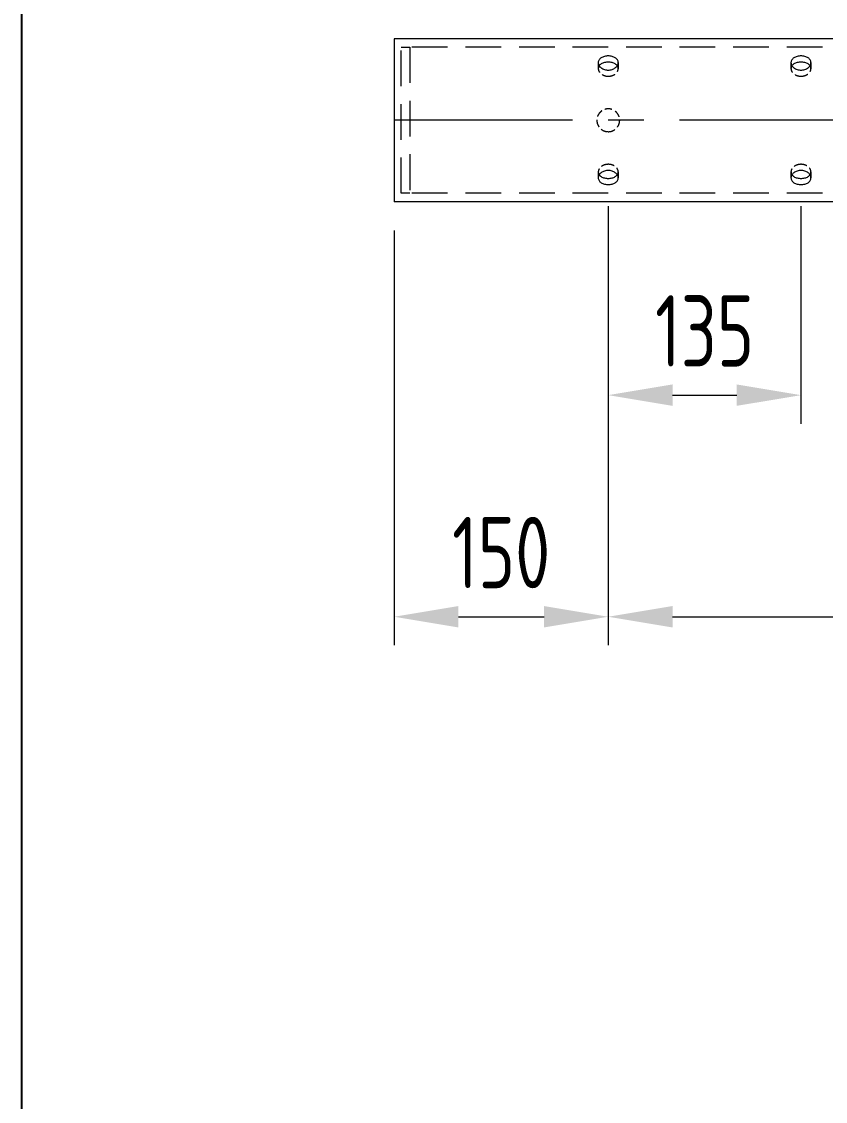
# Model space of a CAD drawing. Header units: millimetres. Extents: x -46397 to 283259, y -8690 to 23983.
# Drawn here: x 164522 to 165085, y -834 to -77 of the extents above; entities that cross this region are included whole.
import ezdxf

# ---------------------------------------------------------------- set-up
doc = ezdxf.new("R2010")
doc.units = ezdxf.units.MM
doc.linetypes.add('CENTER', pattern=[2, 1.25, -0.25, 0.25, -0.25])
doc.linetypes.add('HIDDENX2', pattern=[0.75, 0.5, -0.25])
doc.layers.get('Defpoints').update_dxf_attribs({"lineweight": 0})
for name, color, linetype, lineweight in [('Dtext', 255, 'Continuous', 20), ('DUONGTAM', 1, 'CENTER', 0), ('PHANTOM 2', 8, 'Continuous', 0)]:
    doc.layers.add(name, color=color, linetype=linetype, lineweight=lineweight)
doc.layers.add('flashshoot', color=7, linetype='Continuous')
doc.styles.add('Chu va so', font='arial.ttf')
doc.styles.add('GHI CHÚ 1', font='isocp_IV25.ttf', dxfattribs={"width": 0.8})
doc.styles.add('TCVN', font='arial.ttf')
doc.dimstyles.new('1-30SCALE', dxfattribs={"dimtxt": 75, "dimasz": 75, "dimexe": 37.5, "dimexo": 30, "dimgap": 30, "dimtad": 1, "dimtoh": 1, "dimdec": 0, "dimdsep": 46, "dimtxsty": 'GHI CHÚ 1', "dimcen": 0.09, "dimclrd": 256, "dimclre": 256, "dimclrt": 2, "dimadec": 0, "dimazin": 0, "dimtfac": 1, "dimtdec": 0, "dimtofl": 0, "dimtmove": 0, "dimatfit": 3, "dimfxl": 1, "dimlwd": 0, "dimlwe": 0, "dimarcsym": 0})

# ---------------------------------------------------------------- blocks, each defined once
blk = doc.blocks.new('A$C709efb1f')
at = {"color": 150, "linetype": 'Continuous', "lineweight": 0, "ltscale": 10}
for p, q in [((195.98, 1125), (195.98, -3000)), ((310.28, 1125), (310.28, -3000)), ((195.98, -3000), (310.28, -3000)), ((195.98, -3000), (253.13, -3000)), ((253.13, -3000), (310.28, -3000))]:
    blk.add_line(p, q, dxfattribs=at)
at = {"color": 1, "linetype": 'HIDDENX2', "lineweight": 0, "ltscale": 50}
for p, q in [((202, 1125), (202, -3000)), ((304.26, 1125), (304.26, -3000))]:
    blk.add_line(p, q, dxfattribs=at)
at = {"color": 1, "linetype": 'HIDDENX2', "lineweight": 0, "ltscale": 10}
for p, q in [((212.72, -2708), (216.98, -2708)), ((289.29, -2708), (293.54, -2708)), ((212.72, -2722), (216.98, -2722)), ((289.29, -2722), (293.54, -2722)), ((212.72, -2843), (216.98, -2843)), ((289.29, -2843), (293.54, -2843)), ((212.72, -2857), (216.98, -2857)), ((289.29, -2857), (293.54, -2857))]:
    blk.add_line(p, q, dxfattribs=at)
at = {"color": 1, "linetype": 'HIDDENX2', "lineweight": 0, "ltscale": 50}
blk.add_lwpolyline([(202, -2995), (202, -2988.98), (304.26, -2988.98), (304.26, -2995)], close=True, dxfattribs=at)
at = {"color": 150, "linetype": 'Continuous', "lineweight": 0, "ltscale": 10}
for points, knots in [([(217.97, -2715), (217.97, -2715.44), (217.94, -2715.89), (217.8, -2716.8), (217.69, -2717.25), (217.41, -2718.11), (217.24, -2718.52), (216.84, -2719.29), (216.61, -2719.64), (216.13, -2720.26), (215.87, -2720.55), (215.29, -2721.07), (214.98, -2721.29), (214.34, -2721.65), (214.01, -2721.78), (213.36, -2721.96), (213.03, -2722), (212.41, -2722), (212.09, -2721.96), (211.47, -2721.78), (211.16, -2721.65), (210.58, -2721.29), (210.3, -2721.07), (209.8, -2720.55), (209.57, -2720.26), (209.17, -2719.64), (208.99, -2719.29), (208.66, -2718.52), (208.52, -2718.11), (208.3, -2717.25), (208.21, -2716.8), (208.1, -2715.89), (208.07, -2715.44), (208.07, -2714.56), (208.1, -2714.11), (208.21, -2713.2), (208.3, -2712.75), (208.52, -2711.89), (208.66, -2711.48), (208.99, -2710.71), (209.17, -2710.36), (209.57, -2709.74), (209.8, -2709.45), (210.3, -2708.93), (210.58, -2708.71), (211.16, -2708.35), (211.47, -2708.22), (212.09, -2708.04), (212.41, -2708), (213.03, -2708), (213.36, -2708.04), (214.01, -2708.22), (214.34, -2708.35), (214.98, -2708.71), (215.29, -2708.93), (215.87, -2709.45), (216.13, -2709.74), (216.61, -2710.36), (216.84, -2710.71), (217.24, -2711.48), (217.41, -2711.89), (217.69, -2712.75), (217.8, -2713.2), (217.94, -2714.11), (217.97, -2714.56), (217.97, -2715)], [0, 0, 0, 0, 1.319832, 1.319832, 2.639664, 2.639664, 3.959497, 3.959497, 5.279329, 5.279329, 6.599151, 6.599151, 7.918973, 7.918973, 9.238795, 9.238795, 10.558617, 10.558617, 11.878439, 11.878439, 13.198261, 13.198261, 14.518084, 14.518084, 15.837906, 15.837906, 17.157738, 17.157738, 18.47757, 18.47757, 19.797402, 19.797402, 21.117235, 21.117235, 22.437067, 22.437067, 23.756899, 23.756899, 25.076731, 25.076731, 26.396564, 26.396564, 27.716386, 27.716386, 29.036208, 29.036208, 30.35603, 30.35603, 31.675852, 31.675852, 32.995674, 32.995674, 34.315496, 34.315496, 35.635318, 35.635318, 36.95514, 36.95514, 38.274973, 38.274973, 39.594805, 39.594805, 40.914637, 40.914637, 42.234469, 42.234469, 42.234469, 42.234469]), ([(214.91, -2708.68), (214.7, -2708.83), (214.5, -2709), (214.07, -2709.45), (213.84, -2709.74), (213.45, -2710.36), (213.26, -2710.71), (212.94, -2711.48), (212.81, -2711.89), (212.58, -2712.75), (212.5, -2713.2), (212.39, -2714.11), (212.37, -2714.56), (212.37, -2715.44), (212.39, -2715.89), (212.5, -2716.8), (212.58, -2717.25), (212.81, -2718.11), (212.94, -2718.52), (213.26, -2719.29), (213.45, -2719.64), (213.84, -2720.26), (214.07, -2720.55), (214.5, -2721), (214.7, -2721.17), (214.91, -2721.32)], [13.547032, 13.547032, 13.547032, 13.547032, 14.522015, 14.522015, 15.842193, 15.842193, 17.162386, 17.162386, 18.48258, 18.48258, 19.802773, 19.802773, 21.122966, 21.122966, 22.44316, 22.44316, 23.763353, 23.763353, 25.083546, 25.083546, 26.40374, 26.40374, 27.723917, 27.723917, 28.6989, 28.6989, 28.6989, 28.6989]), ([(288.29, -2715), (288.29, -2714.56), (288.32, -2714.11), (288.46, -2713.2), (288.57, -2712.75), (288.85, -2711.89), (289.03, -2711.48), (289.43, -2710.71), (289.65, -2710.36), (290.13, -2709.74), (290.4, -2709.45), (290.97, -2708.93), (291.28, -2708.71), (291.92, -2708.35), (292.25, -2708.22), (292.91, -2708.04), (293.23, -2708), (293.85, -2708), (294.17, -2708.04), (294.8, -2708.22), (295.1, -2708.35), (295.68, -2708.71), (295.96, -2708.93), (296.46, -2709.45), (296.69, -2709.74), (297.09, -2710.36), (297.28, -2710.71), (297.6, -2711.48), (297.74, -2711.89), (297.97, -2712.75), (298.05, -2713.2), (298.16, -2714.11), (298.19, -2714.56), (298.19, -2715.44), (298.16, -2715.89), (298.05, -2716.8), (297.97, -2717.25), (297.74, -2718.11), (297.6, -2718.52), (297.28, -2719.29), (297.09, -2719.64), (296.69, -2720.26), (296.46, -2720.55), (295.96, -2721.07), (295.68, -2721.29), (295.1, -2721.65), (294.8, -2721.78), (294.17, -2721.96), (293.85, -2722), (293.23, -2722), (292.91, -2721.96), (292.25, -2721.78), (291.92, -2721.65), (291.28, -2721.29), (290.97, -2721.07), (290.4, -2720.55), (290.13, -2720.26), (289.65, -2719.64), (289.43, -2719.29), (289.03, -2718.52), (288.85, -2718.11), (288.57, -2717.25), (288.46, -2716.8), (288.32, -2715.89), (288.29, -2715.44), (288.29, -2715)], [0, 0, 0, 0, 1.319832, 1.319832, 2.639664, 2.639664, 3.959497, 3.959497, 5.279329, 5.279329, 6.599151, 6.599151, 7.918973, 7.918973, 9.238795, 9.238795, 10.558617, 10.558617, 11.878439, 11.878439, 13.198261, 13.198261, 14.518084, 14.518084, 15.837906, 15.837906, 17.157738, 17.157738, 18.47757, 18.47757, 19.797402, 19.797402, 21.117235, 21.117235, 22.437067, 22.437067, 23.756899, 23.756899, 25.076731, 25.076731, 26.396564, 26.396564, 27.716386, 27.716386, 29.036208, 29.036208, 30.35603, 30.35603, 31.675852, 31.675852, 32.995674, 32.995674, 34.315496, 34.315496, 35.635318, 35.635318, 36.95514, 36.95514, 38.274973, 38.274973, 39.594805, 39.594805, 40.914637, 40.914637, 42.234469, 42.234469, 42.234469, 42.234469]), ([(291.35, -2721.32), (291.56, -2721.17), (291.76, -2721), (292.19, -2720.55), (292.42, -2720.26), (292.81, -2719.64), (293, -2719.29), (293.32, -2718.52), (293.46, -2718.11), (293.68, -2717.25), (293.76, -2716.8), (293.87, -2715.89), (293.9, -2715.44), (293.9, -2714.56), (293.87, -2714.11), (293.76, -2713.2), (293.68, -2712.75), (293.46, -2711.89), (293.32, -2711.48), (293, -2710.71), (292.81, -2710.36), (292.42, -2709.74), (292.19, -2709.45), (291.76, -2709), (291.56, -2708.83), (291.35, -2708.68)], [13.547032, 13.547032, 13.547032, 13.547032, 14.522015, 14.522015, 15.842193, 15.842193, 17.162386, 17.162386, 18.48258, 18.48258, 19.802773, 19.802773, 21.122966, 21.122966, 22.44316, 22.44316, 23.763353, 23.763353, 25.083546, 25.083546, 26.40374, 26.40374, 27.723917, 27.723917, 28.6989, 28.6989, 28.6989, 28.6989]), ([(217.97, -2850), (217.97, -2850.44), (217.94, -2850.89), (217.8, -2851.8), (217.69, -2852.25), (217.41, -2853.11), (217.24, -2853.52), (216.84, -2854.29), (216.61, -2854.64), (216.13, -2855.26), (215.87, -2855.55), (215.29, -2856.07), (214.98, -2856.29), (214.34, -2856.65), (214.01, -2856.78), (213.36, -2856.96), (213.03, -2857), (212.41, -2857), (212.09, -2856.96), (211.47, -2856.78), (211.16, -2856.65), (210.58, -2856.29), (210.3, -2856.07), (209.8, -2855.55), (209.57, -2855.26), (209.17, -2854.64), (208.99, -2854.29), (208.66, -2853.52), (208.52, -2853.11), (208.3, -2852.25), (208.21, -2851.8), (208.1, -2850.89), (208.07, -2850.44), (208.07, -2849.56), (208.1, -2849.11), (208.21, -2848.2), (208.3, -2847.75), (208.52, -2846.89), (208.66, -2846.48), (208.99, -2845.71), (209.17, -2845.36), (209.57, -2844.74), (209.8, -2844.45), (210.3, -2843.93), (210.58, -2843.71), (211.16, -2843.35), (211.47, -2843.22), (212.09, -2843.04), (212.41, -2843), (213.03, -2843), (213.36, -2843.04), (214.01, -2843.22), (214.34, -2843.35), (214.98, -2843.71), (215.29, -2843.93), (215.87, -2844.45), (216.13, -2844.74), (216.61, -2845.36), (216.84, -2845.71), (217.24, -2846.48), (217.41, -2846.89), (217.69, -2847.75), (217.8, -2848.2), (217.94, -2849.11), (217.97, -2849.56), (217.97, -2850)], [0, 0, 0, 0, 1.319832, 1.319832, 2.639664, 2.639664, 3.959497, 3.959497, 5.279329, 5.279329, 6.599151, 6.599151, 7.918973, 7.918973, 9.238795, 9.238795, 10.558617, 10.558617, 11.878439, 11.878439, 13.198261, 13.198261, 14.518084, 14.518084, 15.837906, 15.837906, 17.157738, 17.157738, 18.47757, 18.47757, 19.797402, 19.797402, 21.117235, 21.117235, 22.437067, 22.437067, 23.756899, 23.756899, 25.076731, 25.076731, 26.396564, 26.396564, 27.716386, 27.716386, 29.036208, 29.036208, 30.35603, 30.35603, 31.675852, 31.675852, 32.995674, 32.995674, 34.315496, 34.315496, 35.635318, 35.635318, 36.95514, 36.95514, 38.274973, 38.274973, 39.594805, 39.594805, 40.914637, 40.914637, 42.234469, 42.234469, 42.234469, 42.234469]), ([(214.91, -2843.68), (214.7, -2843.83), (214.5, -2844), (214.07, -2844.45), (213.84, -2844.74), (213.45, -2845.36), (213.26, -2845.71), (212.94, -2846.48), (212.81, -2846.89), (212.58, -2847.75), (212.5, -2848.2), (212.39, -2849.11), (212.37, -2849.56), (212.37, -2850.44), (212.39, -2850.89), (212.5, -2851.8), (212.58, -2852.25), (212.81, -2853.11), (212.94, -2853.52), (213.26, -2854.29), (213.45, -2854.64), (213.84, -2855.26), (214.07, -2855.55), (214.5, -2856), (214.7, -2856.17), (214.91, -2856.32)], [13.547032, 13.547032, 13.547032, 13.547032, 14.522015, 14.522015, 15.842193, 15.842193, 17.162386, 17.162386, 18.48258, 18.48258, 19.802773, 19.802773, 21.122966, 21.122966, 22.44316, 22.44316, 23.763353, 23.763353, 25.083546, 25.083546, 26.40374, 26.40374, 27.723917, 27.723917, 28.6989, 28.6989, 28.6989, 28.6989]), ([(288.29, -2850), (288.29, -2849.56), (288.32, -2849.11), (288.46, -2848.2), (288.57, -2847.75), (288.85, -2846.89), (289.03, -2846.48), (289.43, -2845.71), (289.65, -2845.36), (290.13, -2844.74), (290.4, -2844.45), (290.97, -2843.93), (291.28, -2843.71), (291.92, -2843.35), (292.25, -2843.22), (292.91, -2843.04), (293.23, -2843), (293.85, -2843), (294.17, -2843.04), (294.8, -2843.22), (295.1, -2843.35), (295.68, -2843.71), (295.96, -2843.93), (296.46, -2844.45), (296.69, -2844.74), (297.09, -2845.36), (297.28, -2845.71), (297.6, -2846.48), (297.74, -2846.89), (297.97, -2847.75), (298.05, -2848.2), (298.16, -2849.11), (298.19, -2849.56), (298.19, -2850.44), (298.16, -2850.89), (298.05, -2851.8), (297.97, -2852.25), (297.74, -2853.11), (297.6, -2853.52), (297.28, -2854.29), (297.09, -2854.64), (296.69, -2855.26), (296.46, -2855.55), (295.96, -2856.07), (295.68, -2856.29), (295.1, -2856.65), (294.8, -2856.78), (294.17, -2856.96), (293.85, -2857), (293.23, -2857), (292.91, -2856.96), (292.25, -2856.78), (291.92, -2856.65), (291.28, -2856.29), (290.97, -2856.07), (290.4, -2855.55), (290.13, -2855.26), (289.65, -2854.64), (289.43, -2854.29), (289.03, -2853.52), (288.85, -2853.11), (288.57, -2852.25), (288.46, -2851.8), (288.32, -2850.89), (288.29, -2850.44), (288.29, -2850)], [0, 0, 0, 0, 1.319832, 1.319832, 2.639664, 2.639664, 3.959497, 3.959497, 5.279329, 5.279329, 6.599151, 6.599151, 7.918973, 7.918973, 9.238795, 9.238795, 10.558617, 10.558617, 11.878439, 11.878439, 13.198261, 13.198261, 14.518084, 14.518084, 15.837906, 15.837906, 17.157738, 17.157738, 18.47757, 18.47757, 19.797402, 19.797402, 21.117235, 21.117235, 22.437067, 22.437067, 23.756899, 23.756899, 25.076731, 25.076731, 26.396564, 26.396564, 27.716386, 27.716386, 29.036208, 29.036208, 30.35603, 30.35603, 31.675852, 31.675852, 32.995674, 32.995674, 34.315496, 34.315496, 35.635318, 35.635318, 36.95514, 36.95514, 38.274973, 38.274973, 39.594805, 39.594805, 40.914637, 40.914637, 42.234469, 42.234469, 42.234469, 42.234469]), ([(291.35, -2856.32), (291.56, -2856.17), (291.76, -2856), (292.19, -2855.55), (292.42, -2855.26), (292.81, -2854.64), (293, -2854.29), (293.32, -2853.52), (293.46, -2853.11), (293.68, -2852.25), (293.76, -2851.8), (293.87, -2850.89), (293.9, -2850.44), (293.9, -2849.56), (293.87, -2849.11), (293.76, -2848.2), (293.68, -2847.75), (293.46, -2846.89), (293.32, -2846.48), (293, -2845.71), (292.81, -2845.36), (292.42, -2844.74), (292.19, -2844.45), (291.76, -2844), (291.56, -2843.83), (291.35, -2843.68)], [13.547032, 13.547032, 13.547032, 13.547032, 14.522015, 14.522015, 15.842193, 15.842193, 17.162386, 17.162386, 18.48258, 18.48258, 19.802773, 19.802773, 21.122966, 21.122966, 22.44316, 22.44316, 23.763353, 23.763353, 25.083546, 25.083546, 26.40374, 26.40374, 27.723917, 27.723917, 28.6989, 28.6989, 28.6989, 28.6989])]:
    blk.add_open_spline(points, degree=3, knots=knots, dxfattribs=at)
at = {"color": 1, "linetype": 'HIDDENX2', "lineweight": 0, "ltscale": 10}
for points, knots in [([(222.27, -2715), (222.27, -2714.56), (222.23, -2714.11), (222.09, -2713.2), (221.98, -2712.75), (221.7, -2711.89), (221.52, -2711.48), (221.12, -2710.71), (220.89, -2710.36), (220.41, -2709.74), (220.14, -2709.45), (219.55, -2708.93), (219.24, -2708.71), (218.6, -2708.35), (218.27, -2708.22), (217.61, -2708.04), (217.29, -2708), (216.67, -2708), (216.35, -2708.04), (215.73, -2708.22), (215.42, -2708.35), (215.06, -2708.58), (214.98, -2708.63), (214.91, -2708.68)], [0, 0, 0, 0, 1.320193, 1.320193, 2.640387, 2.640387, 3.96058, 3.96058, 5.280773, 5.280773, 6.600951, 6.600951, 7.921128, 7.921128, 9.241306, 9.241306, 10.561483, 10.561483, 11.881661, 11.881661, 13.201838, 13.201838, 13.547032, 13.547032, 13.547032, 13.547032]), ([(291.35, -2708.68), (291.28, -2708.63), (291.21, -2708.58), (290.84, -2708.35), (290.54, -2708.22), (289.91, -2708.04), (289.6, -2708), (288.97, -2708), (288.65, -2708.04), (287.99, -2708.22), (287.66, -2708.35), (287.02, -2708.71), (286.71, -2708.93), (286.13, -2709.45), (285.86, -2709.74), (285.38, -2710.36), (285.15, -2710.71), (284.74, -2711.48), (284.57, -2711.89), (284.28, -2712.75), (284.17, -2713.2), (284.03, -2714.11), (284, -2714.56), (284, -2715)], [28.6989, 28.6989, 28.6989, 28.6989, 29.044094, 29.044094, 30.364272, 30.364272, 31.684449, 31.684449, 33.004627, 33.004627, 34.324804, 34.324804, 35.644982, 35.644982, 36.965159, 36.965159, 38.285352, 38.285352, 39.605546, 39.605546, 40.925739, 40.925739, 42.245932, 42.245932, 42.245932, 42.245932]), ([(214.91, -2721.32), (214.98, -2721.37), (215.06, -2721.42), (215.42, -2721.65), (215.73, -2721.78), (216.35, -2721.96), (216.67, -2722), (217.29, -2722), (217.61, -2721.96), (218.27, -2721.78), (218.6, -2721.65), (219.24, -2721.29), (219.55, -2721.07), (220.14, -2720.55), (220.41, -2720.26), (220.89, -2719.64), (221.12, -2719.29), (221.52, -2718.52), (221.7, -2718.11), (221.98, -2717.25), (222.09, -2716.8), (222.23, -2715.89), (222.27, -2715.44), (222.27, -2715)], [28.6989, 28.6989, 28.6989, 28.6989, 29.044094, 29.044094, 30.364272, 30.364272, 31.684449, 31.684449, 33.004627, 33.004627, 34.324804, 34.324804, 35.644982, 35.644982, 36.965159, 36.965159, 38.285352, 38.285352, 39.605546, 39.605546, 40.925739, 40.925739, 42.245932, 42.245932, 42.245932, 42.245932]), ([(284, -2715), (284, -2715.44), (284.03, -2715.89), (284.17, -2716.8), (284.28, -2717.25), (284.57, -2718.11), (284.74, -2718.52), (285.15, -2719.29), (285.38, -2719.64), (285.86, -2720.26), (286.13, -2720.55), (286.71, -2721.07), (287.02, -2721.29), (287.66, -2721.65), (287.99, -2721.78), (288.65, -2721.96), (288.97, -2722), (289.6, -2722), (289.91, -2721.96), (290.54, -2721.78), (290.84, -2721.65), (291.21, -2721.42), (291.28, -2721.37), (291.35, -2721.32)], [0, 0, 0, 0, 1.320193, 1.320193, 2.640387, 2.640387, 3.96058, 3.96058, 5.280773, 5.280773, 6.600951, 6.600951, 7.921128, 7.921128, 9.241306, 9.241306, 10.561483, 10.561483, 11.881661, 11.881661, 13.201838, 13.201838, 13.547032, 13.547032, 13.547032, 13.547032]), ([(222.27, -2850), (222.27, -2849.56), (222.23, -2849.11), (222.09, -2848.2), (221.98, -2847.75), (221.7, -2846.89), (221.52, -2846.48), (221.12, -2845.71), (220.89, -2845.36), (220.41, -2844.74), (220.14, -2844.45), (219.55, -2843.93), (219.24, -2843.71), (218.6, -2843.35), (218.27, -2843.22), (217.61, -2843.04), (217.29, -2843), (216.67, -2843), (216.35, -2843.04), (215.73, -2843.22), (215.42, -2843.35), (215.06, -2843.58), (214.98, -2843.63), (214.91, -2843.68)], [0, 0, 0, 0, 1.320193, 1.320193, 2.640387, 2.640387, 3.96058, 3.96058, 5.280773, 5.280773, 6.600951, 6.600951, 7.921128, 7.921128, 9.241306, 9.241306, 10.561483, 10.561483, 11.881661, 11.881661, 13.201838, 13.201838, 13.547032, 13.547032, 13.547032, 13.547032]), ([(261.13, -2850), (261.13, -2850.5), (261.08, -2851.02), (260.88, -2852.06), (260.73, -2852.57), (260.32, -2853.56), (260.06, -2854.03), (259.48, -2854.9), (259.14, -2855.3), (258.43, -2856.01), (258.03, -2856.34), (257.16, -2856.93), (256.69, -2857.19), (255.7, -2857.59), (255.19, -2857.75), (254.15, -2857.95), (253.63, -2858), (252.63, -2858), (252.11, -2857.95), (251.07, -2857.75), (250.56, -2857.59), (249.58, -2857.19), (249.1, -2856.93), (248.23, -2856.34), (247.83, -2856.01), (247.12, -2855.3), (246.79, -2854.9), (246.2, -2854.03), (245.95, -2853.56), (245.54, -2852.57), (245.38, -2852.06), (245.18, -2851.02), (245.13, -2850.5), (245.13, -2849.5), (245.18, -2848.98), (245.38, -2847.94), (245.54, -2847.43), (245.95, -2846.44), (246.2, -2845.97), (246.79, -2845.1), (247.12, -2844.7), (247.83, -2843.99), (248.23, -2843.66), (249.1, -2843.07), (249.58, -2842.81), (250.56, -2842.41), (251.07, -2842.25), (252.11, -2842.05), (252.63, -2842), (253.63, -2842), (254.15, -2842.05), (255.19, -2842.25), (255.7, -2842.41), (256.69, -2842.81), (257.16, -2843.07), (258.03, -2843.66), (258.43, -2843.99), (259.14, -2844.7), (259.48, -2845.1), (260.06, -2845.97), (260.32, -2846.44), (260.73, -2847.43), (260.88, -2847.94), (261.08, -2848.98), (261.13, -2849.5), (261.13, -2850)], [0, 0, 0, 0, 1.50943, 1.50943, 3.01886, 3.01886, 4.528289, 4.528289, 6.037719, 6.037719, 7.547118, 7.547118, 9.056516, 9.056516, 10.565915, 10.565915, 12.075314, 12.075314, 13.584712, 13.584712, 15.094111, 15.094111, 16.603509, 16.603509, 18.112908, 18.112908, 19.622338, 19.622338, 21.131768, 21.131768, 22.641197, 22.641197, 24.150627, 24.150627, 25.660057, 25.660057, 27.169487, 27.169487, 28.678917, 28.678917, 30.188346, 30.188346, 31.697745, 31.697745, 33.207144, 33.207144, 34.716542, 34.716542, 36.225941, 36.225941, 37.735339, 37.735339, 39.244738, 39.244738, 40.754136, 40.754136, 42.263535, 42.263535, 43.772965, 43.772965, 45.282395, 45.282395, 46.791824, 46.791824, 48.301254, 48.301254, 48.301254, 48.301254]), ([(291.35, -2843.68), (291.28, -2843.63), (291.21, -2843.58), (290.84, -2843.35), (290.54, -2843.22), (289.91, -2843.04), (289.6, -2843), (288.97, -2843), (288.65, -2843.04), (287.99, -2843.22), (287.66, -2843.35), (287.02, -2843.71), (286.71, -2843.93), (286.13, -2844.45), (285.86, -2844.74), (285.38, -2845.36), (285.15, -2845.71), (284.74, -2846.48), (284.57, -2846.89), (284.28, -2847.75), (284.17, -2848.2), (284.03, -2849.11), (284, -2849.56), (284, -2850)], [28.6989, 28.6989, 28.6989, 28.6989, 29.044094, 29.044094, 30.364272, 30.364272, 31.684449, 31.684449, 33.004627, 33.004627, 34.324804, 34.324804, 35.644982, 35.644982, 36.965159, 36.965159, 38.285352, 38.285352, 39.605546, 39.605546, 40.925739, 40.925739, 42.245932, 42.245932, 42.245932, 42.245932]), ([(214.91, -2856.32), (214.98, -2856.37), (215.06, -2856.42), (215.42, -2856.65), (215.73, -2856.78), (216.35, -2856.96), (216.67, -2857), (217.29, -2857), (217.61, -2856.96), (218.27, -2856.78), (218.6, -2856.65), (219.24, -2856.29), (219.55, -2856.07), (220.14, -2855.55), (220.41, -2855.26), (220.89, -2854.64), (221.12, -2854.29), (221.52, -2853.52), (221.7, -2853.11), (221.98, -2852.25), (222.09, -2851.8), (222.23, -2850.89), (222.27, -2850.44), (222.27, -2850)], [28.6989, 28.6989, 28.6989, 28.6989, 29.044094, 29.044094, 30.364272, 30.364272, 31.684449, 31.684449, 33.004627, 33.004627, 34.324804, 34.324804, 35.644982, 35.644982, 36.965159, 36.965159, 38.285352, 38.285352, 39.605546, 39.605546, 40.925739, 40.925739, 42.245932, 42.245932, 42.245932, 42.245932]), ([(284, -2850), (284, -2850.44), (284.03, -2850.89), (284.17, -2851.8), (284.28, -2852.25), (284.57, -2853.11), (284.74, -2853.52), (285.15, -2854.29), (285.38, -2854.64), (285.86, -2855.26), (286.13, -2855.55), (286.71, -2856.07), (287.02, -2856.29), (287.66, -2856.65), (287.99, -2856.78), (288.65, -2856.96), (288.97, -2857), (289.6, -2857), (289.91, -2856.96), (290.54, -2856.78), (290.84, -2856.65), (291.21, -2856.42), (291.28, -2856.37), (291.35, -2856.32)], [0, 0, 0, 0, 1.320193, 1.320193, 2.640387, 2.640387, 3.96058, 3.96058, 5.280773, 5.280773, 6.600951, 6.600951, 7.921128, 7.921128, 9.241306, 9.241306, 10.561483, 10.561483, 11.881661, 11.881661, 13.201838, 13.201838, 13.547032, 13.547032, 13.547032, 13.547032])]:
    blk.add_open_spline(points, degree=3, knots=knots, dxfattribs=at)
at = {"layer": 'DUONGTAM', "ltscale": 100}
blk.add_line((253.13, 1125), (253.13, -3000), dxfattribs=at)
blk = doc.blocks.new('*D661')
at = {"layer": 'Defpoints', "color": 0, "transparency": 16777216}
for p in [(164932.85, -186.64, -1.5), (164782.85, -203.61, -1.5), (164932.85, -494.37)]:
    blk.add_point(p, dxfattribs=at)
at = {"layer": 'PHANTOM 2', "linetype": 'Continuous', "lineweight": 0, "transparency": 16777216}
for p, q in [((164932.85, -206.64), (164932.85, -514.37)), ((164782.85, -223.61), (164782.85, -514.37)), ((164827.85, -494.37), (164887.85, -494.37))]:
    blk.add_line(p, q, dxfattribs=at)
at = {"layer": 'PHANTOM 2', "transparency": 16777216}
for points in [[(164827.85, -486.87), (164827.85, -501.87), (164782.85, -494.37)], [(164887.85, -486.87), (164887.85, -501.87), (164932.85, -494.37)]]:
    blk.add_solid(points, dxfattribs=at)
at = {"layer": 'PHANTOM 2', "color": 2, "transparency": 16777216, "insert": (164857.85, -449.37), "char_height": 50, "attachment_point": 5, "style": 'GHI CHÚ 1'}
blk.add_mtext('150', dxfattribs=at)
blk = doc.blocks.new('*D662')
at = {"layer": 'Defpoints', "color": 0, "transparency": 16777216}
for p in [(164932.85, -186.64, -1.5), (168847.85, -186.64, -1.5), (168847.85, -494.37)]:
    blk.add_point(p, dxfattribs=at)
at = {"layer": 'PHANTOM 2', "linetype": 'Continuous', "lineweight": 0, "transparency": 16777216}
for p, q in [((164932.85, -206.64), (164932.85, -514.37)), ((168847.85, -206.64), (168847.85, -514.37)), ((164977.85, -494.37), (168802.85, -494.37))]:
    blk.add_line(p, q, dxfattribs=at)
at = {"layer": 'PHANTOM 2', "transparency": 16777216}
for points in [[(164977.85, -486.87), (164977.85, -501.87), (164932.85, -494.37)], [(168802.85, -486.87), (168802.85, -501.87), (168847.85, -494.37)]]:
    blk.add_solid(points, dxfattribs=at)
at = {"layer": 'PHANTOM 2', "color": 2, "transparency": 16777216, "insert": (166890.35, -449.36), "char_height": 50, "attachment_point": 5, "style": 'GHI CHÚ 1'}
blk.add_mtext('P135x29=3915', dxfattribs=at)
blk = doc.blocks.new('*D664')
at = {"layer": 'Defpoints', "color": 0, "transparency": 16777216}
for p in [(164932.85, -186.64, -1.5), (165067.85, -186.64, -1.5), (165067.85, -339.08)]:
    blk.add_point(p, dxfattribs=at)
at = {"layer": 'PHANTOM 2', "linetype": 'Continuous', "lineweight": 0, "transparency": 16777216}
for p, q in [((164932.85, -206.64), (164932.85, -359.08)), ((165067.85, -206.64), (165067.85, -359.08)), ((164977.85, -339.08), (165022.85, -339.08))]:
    blk.add_line(p, q, dxfattribs=at)
at = {"layer": 'PHANTOM 2', "transparency": 16777216}
for points in [[(164977.85, -331.58), (164977.85, -346.58), (164932.85, -339.08)], [(165022.85, -331.58), (165022.85, -346.58), (165067.85, -339.08)]]:
    blk.add_solid(points, dxfattribs=at)
at = {"layer": 'PHANTOM 2', "color": 2, "transparency": 16777216, "insert": (165000.35, -294.08), "char_height": 50, "attachment_point": 5, "style": 'GHI CHÚ 1'}
blk.add_mtext('135', dxfattribs=at)
blk = doc.blocks.new('*U1813')
at = {"lineweight": 25}
for points in [[(0, 0), (9003.9, 0), (9003.9, 5898.03), (0, 5898.03)], [(0, 0), (6807.83, 0), (6807.83, 5898.03), (0, 5898.03)]]:
    blk.add_lwpolyline(points, close=True, dxfattribs=at)
at = {"layer": 'Dtext', "ltscale": 0.1}
for tag, p, height, style in [('FOR_APPROVAL3', (7258.03, 2212.55, -0.35), 47.06, 'TCVN'), ('REV_3', (6865.83, 2215.31), 39.22, 'TCVN'), ('REV_2', (6865.83, 2068.9), 39.22, 'TCVN'), ('FOR_APPROVAL2', (7258.03, 2066.14, -0.35), 47.06, 'TCVN'), ('FOR_APPROVAL1', (7258.03, 1919.74, -0.34), 47.06, 'TCVN'), ('REV_1', (6865.83, 1922.5), 39.22, 'TCVN'), ('REV_0', (6865.83, 1776.09), 39.22, 'TCVN'), ('NGUOI_VE', (7675.86, 1774, -0.33), 47.06, 'TCVN'), ('NGUOI_KIEM_2', (8091.71, 1774, -0.38), 47.06, 'TCVN'), ('NGUOI_DUYET', (8594.04, 1774, -0.38), 47.06, 'TCVN'), ('1.1_A4', (8619.23, 89.31, -0.36), 47.06, 'Chu va so'), ('A4_A4', (8775.83, 89.31, -0.36), 47.06, 'Chu va so'), ('REV.', (8904.78, 89.31, -0.36), 47.06, 'Chu va so')]:
    blk.add_attdef(tag, p, '', height=height, dxfattribs=dict(at, style=style))
for tag, p, height, style, width in [('NGAY_REV03', (6965.22, 2212.55, -0.35), 40.78, 'TCVN', 0.95), ('NGAY_REV02', (6965.22, 2066.14, -0.35), 40.78, 'TCVN', 0.95), ('NGAY_REV01', (6965.22, 1919.74, -0.35), 40.78, 'TCVN', 0.95), ('NGAY_REV0', (6965.22, 1773.33, -0.39), 40.78, 'TCVN', 0.95), ('DWD.NO', (6961.58, 38.18, -0.36), 62.74, 'Chu va so', 0.85)]:
    blk.add_attdef(tag, p, '', height=height, dxfattribs=dict(at, style=style, width=width))
at = {"layer": 'Dtext', "lineweight": 25, "ltscale": 0.1, "style": 'Chu va so'}
for tag, p, height in [('PROJECT_CODE', (7415.07, 737.25), 94.12), ('TITLE1', (7007.47, 562.25, -0.36), 62.74), ('TITLE2', (7007.47, 414.7, -0.36), 62.74), ('TITLE3', (7007.47, 268.29, -0.36), 62.74)]:
    blk.add_attdef(tag, p, '', height=height, dxfattribs=at)

msp = doc.modelspace()

# ---------------------------------------------------------------- block references
at = {"layer": 'flashshoot', "rotation": 270}
msp.add_blockref('A$C709efb1f', (167782.85, 106.67, -1.5), dxfattribs=at)

# ---------------------------------------------------------------- dimensions: what is measured, and where the dimension line sits
at = {"layer": 'PHANTOM 2'}
for base, p1, p2, picture, middle in [((164932.85, -494.37), (164782.85, -203.61, -1.5), (164932.85, -186.64, -1.5), '*D661', (164857.85, -449.37)), ((165067.85, -339.08), (164932.85, -186.64, -1.5), (165067.85, -186.64, -1.5), '*D664', (165000.35, -294.08))]:
    dim = msp.add_linear_dim(base=base, p1=p1, p2=p2, dimstyle='1-30SCALE', override={"dimtxt": 50, "dimasz": 45, "dimexe": 20, "dimexo": 20, "dimgap": 20, "dimtmove": 1}, dxfattribs=at)
    dim.commit()
    dim.dimension.update_dxf_attribs({"geometry": picture, "text_midpoint": middle})
dim = msp.add_linear_dim(base=(168847.85, -494.37), p1=(164932.85, -186.64, -1.5), p2=(168847.85, -186.64, -1.5), text='P135x29=<>', dimstyle='1-30SCALE', override={"dimtxt": 50, "dimasz": 45, "dimexe": 20, "dimexo": 20, "dimgap": 20, "dimpost": '', "dimtmove": 1}, dxfattribs=at)
dim.commit()
dim.dimension.update_dxf_attribs({"geometry": '*D662', "text_midpoint": (166890.35, -449.36)})

# ---------------------------------------------------------------- next in the draw order: block references
at = {"xscale": 0.9084576280678549, "yscale": 0.9084576280678549, "zscale": 0.9084576280678549}
msp.add_blockref('*U1813', (164521.89, -1902.62), dxfattribs=at)

doc.saveas('drawing.dxf')
